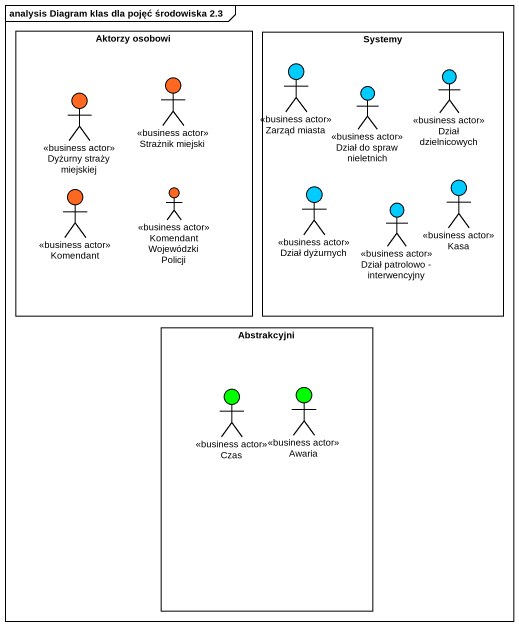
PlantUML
@startuml
mainframe analysis Diagram klas dla pojęć środowiska 2.3
rectangle "Aktorzy osobowi" as Aktorzy_osobowi {
  actor "Strażnik miejski" as Strażnik_miejski <<business actor>> #FF6820
  actor "Dyżurny straży miejskiej" as Dyżurny_straży_miejskiej <<business actor>> #FF6820
  actor Komendant <<business actor>> #FF6820
  actor "Komendant Wojewódzki Policji" as Komendant_Wojewódzki_Policji <<business actor>> #FF6820
}
rectangle Systemy {
  actor "Zarząd miasta" as Zarząd_miasta <<business actor>> #00CCFF
  actor "Dział dzielnicowych" as Dział_dzielnicowych <<business actor>> #00CCFF
  actor "Dział do spraw nieletnich" as Dział_do_spraw_nieletnich <<business actor>> #00CCFF
  actor "Dział dyżurnych" as Dział_dyżurnych <<business actor>> #00CCFF
  actor Kasa <<business actor>> #00CCFF
  actor "Dział patrolowo - interwencyjny" as Dział_patrolowo <<business actor>> #00CCFF
}
rectangle Abstrakcyjni {
  actor Czas <<business actor>> #00FF00
  actor Awaria <<business actor>> #00FF00
}
@enduml
